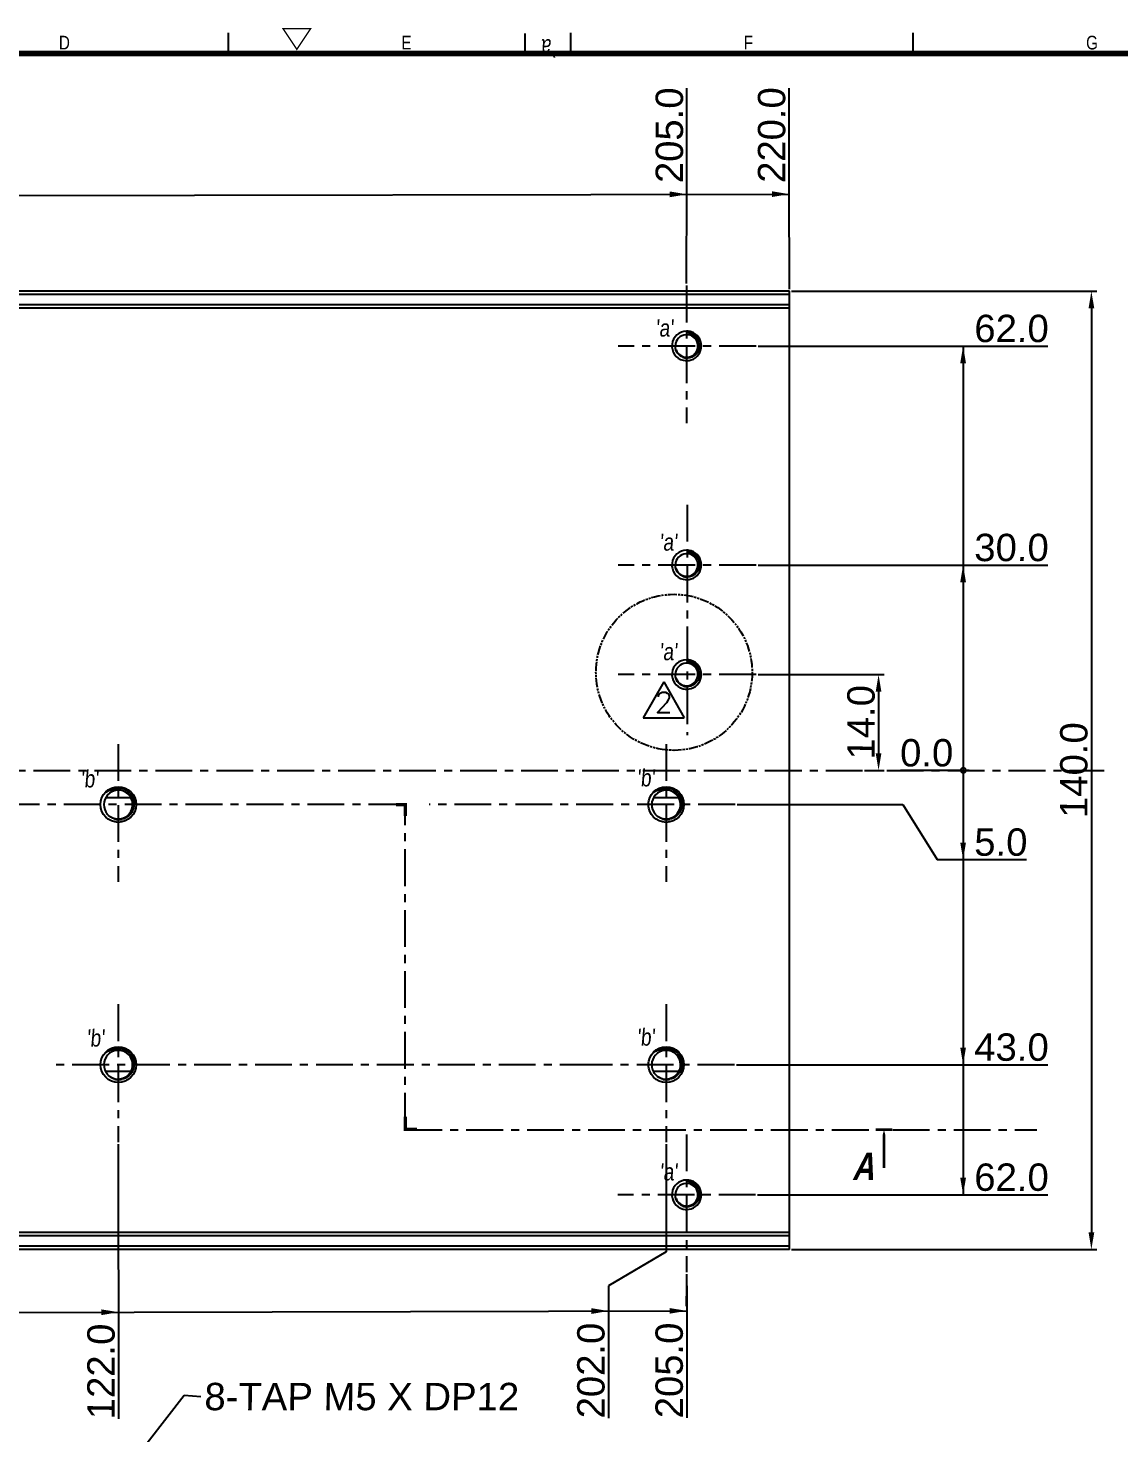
# Model space of a CAD drawing. Extents: x -425 to 6552, y -3049 to 3105.
# Drawn here: x 501.5 to 660.8, y -2845.7 to -2640.4 of the extents above; entities that cross this region are included whole.
import ezdxf
from ezdxf.enums import TextEntityAlignment as Align

# ---------------------------------------------------------------- set-up
doc = ezdxf.new("R2010")
doc.units = 0
doc.header["$PDMODE"] = 3
doc.header["$PDSIZE"] = 1.5
doc.linetypes.add('CENTER', pattern=[17.8, 10.75, -2.35, 2.35, -2.35])
doc.linetypes.add('PHANTOM', pattern=[0.8, 0.45, -0.05, 0.1, -0.05, 0.1, -0.05])
doc.layers.get('0').update_dxf_attribs({"linetype": 'CONTINUOUS'})
doc.layers.get('DEFPOINTS').update_dxf_attribs({"linetype": 'CONTINUOUS'})
for name, color, linetype in [('3', 112, 'CENTER'), ('CV', 6, 'CONTINUOUS'), ('DIM', 1, 'CONTINUOUS')]:
    doc.layers.add(name, color=color, linetype=linetype)
doc.styles.add('N', font='arialbi.ttf', dxfattribs={"width": 0.8, "oblique": 5})
doc.styles.add('OMI-1', font='arial.ttf', dxfattribs={"oblique": 1})
doc.styles.add('SIM', font='simplex')
doc.styles.get("Standard").update_dxf_attribs({"font": 'gulim.ttc', "width": 0.8, "height": 2})
doc.dimstyles.new('1', dxfattribs={"dimtxt": 4, "dimasz": 2.5, "dimexe": 0.8, "dimexo": 0.3, "dimgap": 0.5, "dimtad": 1, "dimtoh": 1, "dimdec": 1, "dimzin": 0, "dimtxsty": 'OMI-1', "dimcen": 0, "dimclrd": 256, "dimclre": 256, "dimclrt": 256, "dimazin": 3, "dimtfac": 0.8, "dimtdec": 1, "dimtix": 1, "dimtmove": 0, "dimatfit": 3, "dimtolj": 1, "dimtzin": 0})

# ---------------------------------------------------------------- blocks, each defined once
blk = doc.blocks.new('*D8770')
at = {"layer": 'DEFPOINTS', "color": 0}
for p in [(636.98, -2748.87), (639.24, -2748.87), (655.85, -2748.87)]:
    blk.add_point(p, dxfattribs=at)
at = {"layer": 'DIM'}
blk.add_line((638.94, -2748.87), (628.91, -2748.87), dxfattribs=at)
at = {"layer": 'DIM', "insert": (632.7, -2746.33), "char_height": 4, "attachment_point": 5, "style": 'OMI-1'}
blk.add_mtext('\\A1;0.0', dxfattribs=at)
blk = doc.blocks.new('*D8779')
at = {"layer": 'DEFPOINTS', "color": 0}
for p in [(597.72, -2663.52), (597.68, -2678.06), (392.68, -2748.87)]:
    blk.add_point(p, dxfattribs=at)
at = {"layer": 'DIM'}
for p, q in [((597.72, -2668.52), (597.72, -2649.23)), ((597.68, -2673.06), (597.72, -2668.52)), ((597.68, -2677.76), (597.68, -2673.06))]:
    blk.add_line(p, q, dxfattribs=at)
at = {"layer": 'DIM', "insert": (595.18, -2656.13), "char_height": 4, "attachment_point": 5, "rotation": 90, "style": 'OMI-1'}
blk.add_mtext('\\A1;205.0', dxfattribs=at)
blk = doc.blocks.new('*D8780')
at = {"layer": 'DEFPOINTS', "color": 0}
for p in [(612.65, -2663.5), (612.68, -2678.87), (392.68, -2748.87)]:
    blk.add_point(p, dxfattribs=at)
at = {"layer": 'DIM'}
for p, q in [((612.65, -2668.5), (612.65, -2649.21)), ((612.68, -2673.5), (612.65, -2668.5)), ((612.68, -2678.57), (612.68, -2673.5))]:
    blk.add_line(p, q, dxfattribs=at)
at = {"layer": 'DIM', "insert": (610.11, -2656.1), "char_height": 4, "attachment_point": 5, "rotation": 90, "style": 'OMI-1'}
blk.add_mtext('\\A1;220.0', dxfattribs=at)
blk = doc.blocks.new('*D8781')
at = {"layer": 'DEFPOINTS', "color": 0}
for p in [(607.81, -2686.89), (639.25, -2686.89), (392.68, -2748.87)]:
    blk.add_point(p, dxfattribs=at)
at = {"layer": 'DIM'}
blk.add_line((608.11, -2686.89), (650.43, -2686.89), dxfattribs=at)
at = {"layer": 'DIM', "insert": (645.09, -2684.34), "char_height": 4, "attachment_point": 5, "style": 'OMI-1'}
blk.add_mtext('\\A1;62.0', dxfattribs=at)
blk = doc.blocks.new('*D8782')
at = {"layer": 'DEFPOINTS', "color": 0}
for p in [(607.81, -2718.89), (639.25, -2718.89), (392.68, -2748.87)]:
    blk.add_point(p, dxfattribs=at)
at = {"layer": 'DIM'}
blk.add_line((608.11, -2718.89), (650.43, -2718.89), dxfattribs=at)
at = {"layer": 'DIM', "insert": (645.09, -2716.34), "char_height": 4, "attachment_point": 5, "style": 'OMI-1'}
blk.add_mtext('\\A1;30.0', dxfattribs=at)
blk = doc.blocks.new('*D8783')
at = {"layer": 'DEFPOINTS', "color": 0}
for p in [(392.68, -2748.87), (604.74, -2753.87), (639.25, -2761.92)]:
    blk.add_point(p, dxfattribs=at)
at = {"layer": 'DIM'}
for p, q in [((605.04, -2753.87), (629.25, -2753.87)), ((629.25, -2753.87), (634.25, -2761.92)), ((634.25, -2761.92), (647.32, -2761.92))]:
    blk.add_line(p, q, dxfattribs=at)
at = {"layer": 'DIM', "insert": (643.53, -2759.38), "char_height": 4, "attachment_point": 5, "style": 'OMI-1'}
blk.add_mtext('\\A1;5.0', dxfattribs=at)
blk = doc.blocks.new('*D8784')
at = {"layer": 'DEFPOINTS', "color": 0}
for p in [(392.68, -2748.87), (604.66, -2791.87), (639.25, -2791.87)]:
    blk.add_point(p, dxfattribs=at)
at = {"layer": 'DIM'}
blk.add_line((604.96, -2791.87), (650.43, -2791.87), dxfattribs=at)
at = {"layer": 'DIM', "insert": (645.09, -2789.33), "char_height": 4, "attachment_point": 5, "style": 'OMI-1'}
blk.add_mtext('\\A1;43.0', dxfattribs=at)
blk = doc.blocks.new('*D8785')
at = {"layer": 'DEFPOINTS', "color": 0}
for p in [(392.68, -2748.87), (607.74, -2810.87), (639.25, -2810.87)]:
    blk.add_point(p, dxfattribs=at)
at = {"layer": 'DIM'}
blk.add_line((608.04, -2810.87), (650.43, -2810.87), dxfattribs=at)
at = {"layer": 'DIM', "insert": (645.09, -2808.33), "char_height": 4, "attachment_point": 5, "style": 'OMI-1'}
blk.add_mtext('\\A1;62.0', dxfattribs=at)
blk = doc.blocks.new('*D8788')
at = {"layer": 'DEFPOINTS', "color": 0}
for p in [(392.68, -2748.87), (514.68, -2803.17), (514.72, -2829.32)]:
    blk.add_point(p, dxfattribs=at)
at = {"layer": 'DIM'}
for p, q in [((514.68, -2803.47), (514.68, -2819.32)), ((514.68, -2819.32), (514.72, -2824.32)), ((514.72, -2824.32), (514.72, -2843.61))]:
    blk.add_line(p, q, dxfattribs=at)
at = {"layer": 'DIM', "insert": (512.18, -2836.72), "char_height": 4, "attachment_point": 5, "rotation": 90, "style": 'OMI-1'}
blk.add_mtext('\\A1;122.0', dxfattribs=at)
blk = doc.blocks.new('*D8789')
at = {"layer": 'DEFPOINTS', "color": 0}
for p in [(392.68, -2748.87), (597.68, -2822.17), (597.69, -2829.18)]:
    blk.add_point(p, dxfattribs=at)
at = {"layer": 'DIM'}
for p, q in [((597.68, -2822.47), (597.68, -2827.17)), ((597.68, -2827.17), (597.69, -2824.18)), ((597.69, -2824.18), (597.69, -2843.47))]:
    blk.add_line(p, q, dxfattribs=at)
at = {"layer": 'DIM', "insert": (595.15, -2836.57), "char_height": 4, "attachment_point": 5, "rotation": 90, "style": 'OMI-1'}
blk.add_mtext('\\A1;205.0', dxfattribs=at)
blk = doc.blocks.new('*D8790')
at = {"layer": 'DEFPOINTS', "color": 0}
for p in [(392.68, -2748.87), (594.68, -2803.17), (586.27, -2829.2)]:
    blk.add_point(p, dxfattribs=at)
at = {"layer": 'DIM'}
for p, q in [((594.68, -2803.47), (594.68, -2819.2)), ((594.68, -2819.2), (586.27, -2824.2)), ((586.27, -2824.2), (586.27, -2843.49))]:
    blk.add_line(p, q, dxfattribs=at)
at = {"layer": 'DIM', "insert": (583.72, -2836.59), "char_height": 4, "attachment_point": 5, "rotation": 90, "style": 'OMI-1'}
blk.add_mtext('\\A1;202.0', dxfattribs=at)
blk = doc.blocks.new('*D8835')
at = {"layer": 'DEFPOINTS', "color": 0}
for p in [(612.68, -2678.87), (612.68, -2818.87), (656.78, -2818.87)]:
    blk.add_point(p, dxfattribs=at)
at = {"layer": 'DIM'}
for p, q in [((612.98, -2678.87), (657.58, -2678.87)), ((656.78, -2681.37), (656.78, -2816.37)), ((612.98, -2818.87), (657.58, -2818.87))]:
    blk.add_line(p, q, dxfattribs=at)
for points in [[(657.2, -2681.37), (656.37, -2681.37), (656.78, -2678.87)], [(656.37, -2816.37), (657.2, -2816.37), (656.78, -2818.87)]]:
    blk.add_solid(points, dxfattribs=at)
at = {"layer": 'DIM', "insert": (654.24, -2748.87), "char_height": 4, "attachment_point": 5, "rotation": 90, "style": 'OMI-1'}
blk.add_mtext('\\A1;140.0', dxfattribs=at)
blk = doc.blocks.new('*D8836')
at = {"layer": 'DEFPOINTS', "color": 0}
for p in [(607.81, -2734.89), (623.34, -2748.87), (625.7, -2748.87)]:
    blk.add_point(p, dxfattribs=at)
at = {"layer": 'DIM'}
for p, q in [((608.11, -2734.89), (626.5, -2734.89)), ((625.7, -2737.39), (625.7, -2746.37)), ((623.64, -2748.87), (626.5, -2748.87))]:
    blk.add_line(p, q, dxfattribs=at)
for points in [[(626.12, -2737.39), (625.29, -2737.39), (625.7, -2734.89)], [(625.29, -2746.37), (626.12, -2746.37), (625.7, -2748.87)]]:
    blk.add_solid(points, dxfattribs=at)
at = {"layer": 'DIM', "insert": (623.16, -2741.88), "char_height": 4, "attachment_point": 5, "rotation": 90, "style": 'OMI-1'}
blk.add_mtext('\\A1;14.0', dxfattribs=at)

msp = doc.modelspace()

# ---------------------------------------------------------------- linework, layer by layer
for p, q in [((530.76, -2644.14), (530.76, -2641.14)), ((574.03, -2641.21), (574.03, -2642.96)), ((580.76, -2644.14), (580.76, -2641.14)), ((630.76, -2644.14), (630.76, -2641.14)), ((574.03, -2642.96), (574.03, -2644.46)), ((594.34, -2735.93), (591.34, -2741.18)), ((594.34, -2735.93), (597.34, -2741.18)), ((591.34, -2741.18), (597.34, -2741.18))]:
    msp.add_line(p, q)
at = {"color": 7, "linetype": 'CONTINUOUS'}
for p, q in [((612.68, -2678.87), (392.68, -2678.87)), ((612.68, -2679.37), (392.68, -2679.37)), ((612.68, -2818.87), (612.68, -2678.87)), ((612.68, -2680.87), (392.68, -2680.87)), ((612.68, -2681.37), (392.68, -2681.37)), ((516.52, -2752.87), (512.83, -2752.87)), ((596.52, -2752.87), (592.83, -2752.87)), ((516.52, -2792.87), (512.88, -2792.87)), ((596.52, -2792.87), (592.88, -2792.87)), ((612.68, -2816.37), (392.68, -2816.37)), ((612.68, -2816.87), (392.68, -2816.87)), ((612.68, -2818.37), (392.68, -2818.37)), ((612.68, -2818.87), (392.68, -2818.87))]:
    msp.add_line(p, q, dxfattribs=at)
for points, const_width in [([(540.76, -2643.54), (542.76, -2640.54), (538.76, -2640.54)], 0.2), ([(880.76, -2644.14), (330.76, -2644.14), (330.76, -3024.14), (880.76, -3024.14)], 0.8)]:
    msp.add_lwpolyline(points, close=True, dxfattribs=dict(const_width=const_width))
for centre in [(514.68, -2753.87), (594.68, -2753.87), (514.68, -2791.87), (594.68, -2791.87)]:
    msp.add_circle(centre, 2.6, dxfattribs=at)
for centre, radius, start, end in [((597.68, -2686.87), 2.15, 89.9989, 256.5554), ((597.68, -2686.87), 1.65, 200.2103, 178.9341), ((597.68, -2686.89), 2.17, 72.0327, 89.935), ((597.68, -2686.87), 2.15, 288.0275, 71.9677), ((597.75, -2686.89), 1.75, 249.7282, 267.6943), ((597.68, -2686.86), 2.16, 256.5723, 287.9625), ((597.68, -2718.87), 2.15, 89.9989, 256.5554), ((597.68, -2718.89), 2.17, 72.0327, 89.935), ((597.68, -2718.87), 2.15, 288.0275, 71.9677), ((597.68, -2718.87), 1.65, 196.8221, 178.9341), ((597.75, -2718.89), 1.75, 249.9657, 267.6946), ((597.68, -2718.86), 2.16, 256.5723, 287.9625), ((597.68, -2734.87), 2.15, 89.9989, 256.5554), ((597.68, -2734.87), 1.65, 196.8221, 178.9341), ((597.68, -2734.89), 2.17, 72.0327, 89.935), ((597.68, -2734.87), 2.15, 288.0275, 71.9677), ((597.75, -2734.89), 1.75, 249.9657, 267.6946), ((597.68, -2734.86), 2.16, 256.5723, 287.9625), ((514.68, -2753.87), 2.1, 236.0938, 211.077), ((514.6, -2753.87), 2.44, 75.0696, 88.06), ((514.61, -2753.83), 2.39, 42.2052, 75.1221), ((594.68, -2753.87), 2.1, 236.0938, 211.077), ((594.6, -2753.87), 2.44, 75.0696, 88.06), ((594.61, -2753.83), 2.39, 42.2052, 75.1221), ((514.76, -2753.87), 2.19, 254.885, 261.3387), ((514.76, -2753.89), 2.17, 261.331, 267.8673), ((514.76, -2753.85), 2.2, 267.949, 281.4314), ((594.76, -2753.87), 2.19, 254.885, 261.3387), ((594.76, -2753.89), 2.17, 261.331, 267.8673), ((594.76, -2753.85), 2.2, 267.949, 281.4314), ((514.68, -2791.87), 2.1, 236.0938, 211.077), ((514.6, -2791.87), 2.44, 75.0696, 88.06), ((514.61, -2791.83), 2.39, 42.2052, 75.1221), ((594.68, -2791.87), 2.1, 236.0938, 211.077), ((594.6, -2791.87), 2.44, 75.0696, 88.06), ((594.61, -2791.83), 2.39, 42.2052, 75.1221), ((514.76, -2791.87), 2.19, 254.885, 261.3387), ((514.76, -2791.89), 2.17, 261.331, 267.8673), ((514.76, -2791.85), 2.2, 267.949, 281.4314), ((594.76, -2791.87), 2.19, 254.885, 261.3387), ((594.76, -2791.89), 2.17, 261.331, 267.8673), ((594.76, -2791.85), 2.2, 267.949, 281.4314), ((597.68, -2810.87), 2.15, 89.9989, 256.5554), ((597.68, -2810.87), 1.65, 200.2103, 178.9341), ((597.68, -2810.89), 2.17, 72.0327, 89.935), ((597.68, -2810.87), 2.15, 288.0275, 71.9677), ((597.75, -2810.89), 1.75, 249.7282, 267.6943), ((597.68, -2810.86), 2.16, 256.5723, 287.9625)]:
    msp.add_arc(centre, radius, start, end, dxfattribs=at)
for points, knots in [([(597.68, -2684.81), (597.81, -2684.81), (598.07, -2684.89), (598.42, -2685.07), (598.77, -2685.25), (598.97, -2685.43), (599.06, -2685.52)], [0, 0, 0, 0, 0.246732, 0.499189, 0.750482, 1, 1, 1, 1]), ([(598.33, -2685.15), (598.29, -2685.13), (598.13, -2685.05), (597.98, -2684.96), (597.86, -2684.91)], [0, 0, 0, 0, 0.254935, 1, 1, 1, 1]), ([(599.15, -2686.13), (599.12, -2686.03), (599.03, -2685.83), (598.85, -2685.55), (598.61, -2685.32), (598.43, -2685.21), (598.33, -2685.15)], [0, 0, 0, 0, 0.249411, 0.499856, 0.74968, 1, 1, 1, 1]), ([(599.06, -2685.52), (599.21, -2685.69), (599.44, -2686.06), (599.54, -2686.49), (599.55, -2686.71)], [0, 0, 0, 0, 0.501124, 1, 1, 1, 1]), ([(597.14, -2688.53), (596.97, -2688.47), (596.65, -2688.29), (596.28, -2687.88), (596.05, -2687.39), (596.02, -2687.02), (596.03, -2686.84)], [0, 0, 0, 0, 0.250066, 0.500087, 0.750036, 1, 1, 1, 1]), ([(599.55, -2686.71), (599.56, -2686.91), (599.52, -2687.31), (599.27, -2687.85), (598.85, -2688.29), (598.5, -2688.48), (598.31, -2688.55)], [0, 0, 0, 0, 0.250072, 0.500005, 0.749969, 1, 1, 1, 1]), ([(597.68, -2716.81), (597.81, -2716.81), (598.07, -2716.89), (598.42, -2717.07), (598.78, -2717.26), (598.98, -2717.44), (599.07, -2717.53)], [0, 0, 0, 0, 0.246751, 0.499233, 0.750512, 1, 1, 1, 1]), ([(598.33, -2717.15), (598.29, -2717.13), (598.13, -2717.05), (597.98, -2716.96), (597.86, -2716.91)], [0, 0, 0, 0, 0.254936, 1, 1, 1, 1]), ([(599.15, -2718.13), (599.12, -2718.03), (599.03, -2717.83), (598.85, -2717.55), (598.61, -2717.32), (598.43, -2717.21), (598.33, -2717.15)], [0, 0, 0, 0, 0.249413, 0.499858, 0.749679, 1, 1, 1, 1]), ([(597.15, -2720.53), (596.98, -2720.47), (596.66, -2720.29), (596.28, -2719.89), (596.06, -2719.39), (596.02, -2719.02), (596.03, -2718.84)], [0, 0, 0, 0, 0.250012, 0.50001, 0.749984, 1, 1, 1, 1]), ([(599.55, -2718.74), (599.56, -2718.94), (599.51, -2719.34), (599.25, -2719.88), (598.84, -2720.31), (598.48, -2720.49), (598.3, -2720.55)], [0, 0, 0, 0, 0.250113, 0.500069, 0.750037, 1, 1, 1, 1]), ([(599.07, -2717.53), (599.21, -2717.7), (599.45, -2718.08), (599.54, -2718.52), (599.55, -2718.74)], [0, 0, 0, 0, 0.501114, 1, 1, 1, 1]), ([(597.68, -2732.81), (597.81, -2732.81), (598.07, -2732.89), (598.42, -2733.07), (598.78, -2733.26), (598.98, -2733.44), (599.07, -2733.53)], [0, 0, 0, 0, 0.246751, 0.499233, 0.750512, 1, 1, 1, 1]), ([(598.33, -2733.15), (598.29, -2733.13), (598.13, -2733.05), (597.98, -2732.96), (597.86, -2732.91)], [0, 0, 0, 0, 0.254936, 1, 1, 1, 1]), ([(599.15, -2734.13), (599.12, -2734.03), (599.03, -2733.83), (598.85, -2733.55), (598.61, -2733.32), (598.43, -2733.21), (598.33, -2733.15)], [0, 0, 0, 0, 0.249413, 0.499858, 0.749679, 1, 1, 1, 1]), ([(599.07, -2733.53), (599.21, -2733.7), (599.45, -2734.08), (599.54, -2734.52), (599.55, -2734.74)], [0, 0, 0, 0, 0.501114, 1, 1, 1, 1]), ([(597.15, -2736.53), (596.98, -2736.47), (596.66, -2736.29), (596.28, -2735.89), (596.06, -2735.39), (596.02, -2735.02), (596.03, -2734.84)], [0, 0, 0, 0, 0.250012, 0.50001, 0.749984, 1, 1, 1, 1]), ([(599.55, -2734.74), (599.56, -2734.94), (599.51, -2735.34), (599.25, -2735.88), (598.84, -2736.31), (598.48, -2736.49), (598.3, -2736.55)], [0, 0, 0, 0, 0.250113, 0.500069, 0.750037, 1, 1, 1, 1]), ([(512.91, -2752.11), (513.14, -2751.89), (513.7, -2751.53), (514.36, -2751.43), (514.68, -2751.44)], [0, 0, 0, 0, 0.500073, 1, 1, 1, 1]), ([(512.91, -2752.11), (513.08, -2751.97), (513.47, -2751.74), (513.91, -2751.63), (514.13, -2751.6)], [0, 0, 0, 0, 0.499971, 1, 1, 1, 1]), ([(514.13, -2751.6), (514.33, -2751.58), (514.76, -2751.59), (515.17, -2751.72), (515.35, -2751.81)], [0, 0, 0, 0, 0.499881, 1, 1, 1, 1]), ([(592.91, -2752.11), (593.14, -2751.89), (593.7, -2751.53), (594.36, -2751.43), (594.68, -2751.44)], [0, 0, 0, 0, 0.500073, 1, 1, 1, 1]), ([(592.91, -2752.11), (593.08, -2751.97), (593.47, -2751.74), (593.91, -2751.63), (594.13, -2751.6)], [0, 0, 0, 0, 0.499971, 1, 1, 1, 1]), ([(594.13, -2751.6), (594.33, -2751.58), (594.76, -2751.59), (595.17, -2751.72), (595.35, -2751.81)], [0, 0, 0, 0, 0.499881, 1, 1, 1, 1]), ([(516.38, -2752.22), (516.65, -2752.52), (517.04, -2753.26), (516.99, -2754.5), (516.33, -2755.55), (515.58, -2755.94), (515.19, -2756.01)], [0, 0, 0, 0, 0.250102, 0.50012, 0.750061, 1, 1, 1, 1]), ([(596.38, -2752.22), (596.65, -2752.52), (597.04, -2753.26), (596.99, -2754.5), (596.33, -2755.55), (595.58, -2755.94), (595.19, -2756.01)], [0, 0, 0, 0, 0.250102, 0.50012, 0.750061, 1, 1, 1, 1]), ([(514.19, -2755.98), (513.92, -2755.91), (513.39, -2755.65), (513.02, -2755.21), (512.88, -2754.96)], [0, 0, 0, 0, 0.500105, 1, 1, 1, 1]), ([(594.19, -2755.98), (593.92, -2755.91), (593.39, -2755.65), (593.02, -2755.21), (592.88, -2754.96)], [0, 0, 0, 0, 0.500105, 1, 1, 1, 1]), ([(512.91, -2790.11), (513.14, -2789.89), (513.7, -2789.53), (514.36, -2789.43), (514.68, -2789.44)], [0, 0, 0, 0, 0.500073, 1, 1, 1, 1]), ([(512.91, -2790.11), (513.08, -2789.97), (513.47, -2789.74), (513.91, -2789.63), (514.13, -2789.6)], [0, 0, 0, 0, 0.499971, 1, 1, 1, 1]), ([(514.13, -2789.6), (514.33, -2789.58), (514.76, -2789.59), (515.17, -2789.72), (515.35, -2789.81)], [0, 0, 0, 0, 0.499881, 1, 1, 1, 1]), ([(516.38, -2790.22), (516.65, -2790.52), (517.04, -2791.26), (516.99, -2792.5), (516.33, -2793.55), (515.58, -2793.94), (515.19, -2794.01)], [0, 0, 0, 0, 0.250102, 0.50012, 0.750061, 1, 1, 1, 1]), ([(592.91, -2790.11), (593.14, -2789.89), (593.7, -2789.53), (594.36, -2789.43), (594.68, -2789.44)], [0, 0, 0, 0, 0.500073, 1, 1, 1, 1]), ([(592.91, -2790.11), (593.08, -2789.97), (593.47, -2789.74), (593.91, -2789.63), (594.13, -2789.6)], [0, 0, 0, 0, 0.499971, 1, 1, 1, 1]), ([(594.13, -2789.6), (594.33, -2789.58), (594.76, -2789.59), (595.17, -2789.72), (595.35, -2789.81)], [0, 0, 0, 0, 0.499881, 1, 1, 1, 1]), ([(596.38, -2790.22), (596.65, -2790.52), (597.04, -2791.26), (596.99, -2792.5), (596.33, -2793.55), (595.58, -2793.94), (595.19, -2794.01)], [0, 0, 0, 0, 0.250102, 0.50012, 0.750061, 1, 1, 1, 1]), ([(514.19, -2793.98), (513.92, -2793.91), (513.39, -2793.65), (513.02, -2793.21), (512.88, -2792.96)], [0, 0, 0, 0, 0.500105, 1, 1, 1, 1]), ([(594.19, -2793.98), (593.92, -2793.91), (593.39, -2793.65), (593.02, -2793.21), (592.88, -2792.96)], [0, 0, 0, 0, 0.500105, 1, 1, 1, 1]), ([(597.68, -2808.81), (597.81, -2808.81), (598.07, -2808.89), (598.42, -2809.07), (598.77, -2809.25), (598.97, -2809.43), (599.06, -2809.52)], [0, 0, 0, 0, 0.246732, 0.499189, 0.750482, 1, 1, 1, 1]), ([(598.33, -2809.15), (598.29, -2809.13), (598.13, -2809.05), (597.98, -2808.96), (597.86, -2808.91)], [0, 0, 0, 0, 0.254935, 1, 1, 1, 1]), ([(599.15, -2810.13), (599.12, -2810.03), (599.03, -2809.83), (598.85, -2809.55), (598.61, -2809.32), (598.43, -2809.21), (598.33, -2809.15)], [0, 0, 0, 0, 0.249411, 0.499856, 0.74968, 1, 1, 1, 1]), ([(597.14, -2812.53), (596.97, -2812.47), (596.65, -2812.29), (596.28, -2811.88), (596.05, -2811.39), (596.02, -2811.02), (596.03, -2810.84)], [0, 0, 0, 0, 0.250066, 0.500087, 0.750036, 1, 1, 1, 1]), ([(599.55, -2810.71), (599.56, -2810.91), (599.52, -2811.31), (599.27, -2811.85), (598.85, -2812.29), (598.5, -2812.48), (598.31, -2812.55)], [0, 0, 0, 0, 0.250072, 0.500005, 0.749969, 1, 1, 1, 1]), ([(599.06, -2809.52), (599.21, -2809.69), (599.44, -2810.06), (599.54, -2810.49), (599.55, -2810.71)], [0, 0, 0, 0, 0.501124, 1, 1, 1, 1])]:
    msp.add_open_spline(points, degree=3, knots=knots, dxfattribs=at)
for points in [[(597.86, -2684.91), (597.8, -2684.88), (597.74, -2684.85), (597.68, -2684.83)], [(598.31, -2688.55), (598.11, -2688.61), (597.89, -2688.64), (597.68, -2688.64)], [(597.86, -2716.91), (597.8, -2716.88), (597.74, -2716.85), (597.68, -2716.83)], [(598.3, -2720.55), (598.1, -2720.61), (597.89, -2720.64), (597.68, -2720.64)], [(597.86, -2732.91), (597.8, -2732.88), (597.74, -2732.85), (597.68, -2732.83)], [(598.3, -2736.55), (598.1, -2736.61), (597.89, -2736.64), (597.68, -2736.64)], [(515.35, -2751.81), (515.5, -2751.89), (515.64, -2751.97), (515.76, -2752.07)], [(595.35, -2751.81), (595.5, -2751.89), (595.64, -2751.97), (595.76, -2752.07)], [(515.35, -2789.81), (515.5, -2789.89), (515.64, -2789.97), (515.76, -2790.07)], [(595.35, -2789.81), (595.5, -2789.89), (595.64, -2789.97), (595.76, -2790.07)], [(597.86, -2808.91), (597.8, -2808.88), (597.74, -2808.85), (597.68, -2808.83)], [(598.31, -2812.55), (598.11, -2812.61), (597.89, -2812.64), (597.68, -2812.64)]]:
    msp.add_open_spline(points, degree=3, dxfattribs=at)
at = {"layer": '3', "linetype": 'CENTER', "ltscale": 0.5}
for p, q in [((597.68, -2678.05), (597.68, -2698.17)), ((607.81, -2686.89), (587.69, -2686.89)), ((597.75, -2710.06), (597.75, -2743.74)), ((607.81, -2718.89), (587.69, -2718.89)), ((607.81, -2734.89), (587.69, -2734.89)), ((514.68, -2745.05), (514.68, -2765.17)), ((594.68, -2745.05), (594.68, -2765.17)), ((359.9, -2748.87), (658.63, -2748.87)), ((556.59, -2753.87), (472.17, -2753.87)), ((556.59, -2801.37), (556.59, -2753.87)), ((604.74, -2753.87), (560.09, -2753.87)), ((514.68, -2783.05), (514.68, -2803.17)), ((594.68, -2783.05), (594.68, -2803.17)), ((584.53, -2791.87), (504.62, -2791.87)), ((604.66, -2791.87), (584.53, -2791.87)), ((556.59, -2801.37), (648.83, -2801.37)), ((597.68, -2802.05), (597.68, -2822.17)), ((607.74, -2810.87), (587.62, -2810.87))]:
    msp.add_line(p, q, dxfattribs=at)
at = {"layer": 'CV', "color": 6}
for points, const_width in [([(555.25, -2753.87), (556.59, -2753.87), (556.59, -2755.56)], 0.5), ([(556.59, -2799.45), (556.59, -2801.3), (558.31, -2801.3)], 0.5), ([(627.7, -2801.37), (625.3, -2801.37)], 0.4)]:
    msp.add_lwpolyline(points, dxfattribs=dict(at, const_width=const_width))
msp.add_lwpolyline([(626.5, -2801.37, 0, 1.6, 0), (626.5, -2804.57, 0.4, 0.4, 0), (626.5, -2806.97, 0.4, 0.4, 0)], format="xyseb", dxfattribs=at)
at = {"layer": 'DIM'}
for p, q in [((392.68, -2665.07), (612.65, -2664.68)), ((638.05, -2686.89), (638.05, -2810.87)), ((392.68, -2828.33), (597.68, -2827.83))]:
    msp.add_line(p, q, dxfattribs=at)
at = {"layer": 'DIM', "const_width": 0.25}
msp.add_lwpolyline([(637.7, -2748.87, 1), (638.45, -2748.87, 1)], format="xyb", close=True, dxfattribs=at)
at = {"layer": 'DIM', "color": 2, "linetype": 'PHANTOM', "ltscale": 3}
msp.add_circle((595.84, -2734.55), 11.4, dxfattribs=at)
at = {"layer": 'DIM'}
for points in [[(595.22, -2665.14), (595.22, -2664.31), (597.72, -2664.72)], [(610.15, -2665.11), (610.15, -2664.28), (612.65, -2664.7)], [(638.47, -2689.39), (637.63, -2689.39), (638.05, -2686.89)], [(638.47, -2721.39), (637.63, -2721.39), (638.05, -2718.89)], [(637.63, -2759.42), (638.47, -2759.42), (638.05, -2761.92)], [(637.63, -2789.37), (638.47, -2789.37), (638.05, -2791.87)], [(637.63, -2808.37), (638.47, -2808.37), (638.05, -2810.87)], [(512.22, -2828.45), (512.22, -2827.62), (514.72, -2828.03)], [(583.77, -2828.28), (583.77, -2827.44), (586.27, -2827.86)], [(595.18, -2828.25), (595.18, -2827.42), (597.68, -2827.83)]]:
    msp.add_solid(points, dxfattribs=at)

# ---------------------------------------------------------------- texts
at = {"width": 0.85}
for s, p in [('D', (506.01, -2643.56)), ('E', (556.01, -2643.56)), ('F', (606.01, -2643.56)), ('G', (656.01, -2643.56))]:
    msp.add_text(s, height=2, dxfattribs=at).set_placement(p)
at = {"oblique": 5, "width": 0.8}
msp.add_text("`a'", height=2.5, rotation=180, dxfattribs=at).set_placement((578.87, -2642.06))
at = {"style": 'SIM'}
msp.add_text('2', height=3, dxfattribs=at).set_placement((594.34, -2738.93), align=Align.MIDDLE)
at = {"layer": 'CV', "color": 6, "style": 'OMI-1', "oblique": 5, "width": 0.8}
for s, p in [("'a'", (594.42, -2684.27)), ("'a'", (594.99, -2715.55)), ("'a'", (594.99, -2731.55)), ("'b'", (510.46, -2750.07)), ("'b'", (591.7, -2749.92)), ("'b'", (511.33, -2787.93)), ("'b'", (591.7, -2787.79)), ("'a'", (595.02, -2807.55))]:
    msp.add_text(s, height=2.5, dxfattribs=at).set_placement(p, align=Align.MIDDLE)
at = {"layer": 'CV', "color": 6, "insert": (623.62, -2806.71), "char_height": 4, "attachment_point": 5, "style": 'N'}
msp.add_mtext('A', dxfattribs=at)
at = {"layer": 'DIM', "insert": (527.23, -2838.35), "char_height": 4, "attachment_point": 1, "style": 'OMI-1'}
msp.add_mtext('8-TAP M5 X DP12', dxfattribs=at)

# ---------------------------------------------------------------- dimensions: what is measured, and where the dimension line sits
at = {"layer": 'DIM'}
for feature_location, offset, dtype, origin, picture, middle in [((612.68, -2678.87), (-0.03, 15.38), 1, (392.68, -2748.87), '*D8780', (610.11, -2656.1)), ((597.68, -2678.06), (0.05, 14.54), 1, (392.68, -2748.87), '*D8779', (595.18, -2656.13)), ((607.81, -2686.89), (31.44, 0), 0, (392.68, -2748.87), '*D8781', (645.09, -2684.34)), ((607.81, -2718.89), (31.44, 0), 0, (392.68, -2748.87), '*D8782', (645.09, -2716.34)), ((639.24336535, -2748.87349943), (-2.26059544, 0), 0, (655.85125454, -2748.87349943), '*D8770', (632.69678051, -2746.33120748)), ((604.74, -2753.87), (34.51, -8.05), 0, (392.68, -2748.87), '*D8783', (643.53, -2759.38)), ((604.66, -2791.87), (34.59, 0), 0, (392.68, -2748.87), '*D8784', (645.09, -2789.33)), ((607.74, -2810.87), (31.51, 0), 0, (392.68, -2748.87), '*D8785', (645.09, -2808.33)), ((514.68, -2803.17), (0.04, -26.15), 1, (392.68, -2748.87), '*D8788', (512.18, -2836.72)), ((597.68, -2822.17), (0.01, -7.01), 1, (392.68, -2748.87), '*D8789', (595.15, -2836.57)), ((594.68, -2803.17), (-8.41, -26.03), 1, (392.68, -2748.87), '*D8790', (583.72, -2836.59))]:
    dim = msp.add_ordinate_dim(feature_location=feature_location, offset=offset, dtype=dtype, origin=origin, dimstyle='1', dxfattribs=at)
    dim.commit()
    dim.dimension.update_dxf_attribs({"geometry": picture, "text_midpoint": middle})
for base, p1, p2, picture, middle in [((656.78, -2818.87), (612.68, -2678.87), (612.68, -2818.87), '*D8835', (654.24, -2748.87)), ((625.7, -2748.87), (607.81, -2734.89), (623.34, -2748.87), '*D8836', (623.16, -2741.88))]:
    dim = msp.add_linear_dim(base=base, p1=p1, p2=p2, angle=90, dimstyle='1', dxfattribs=at)
    dim.commit()
    dim.dimension.update_dxf_attribs({"geometry": picture, "text_midpoint": middle})

# ---------------------------------------------------------------- leaders
msp.add_leader([(515.02, -2852.06), (524.3, -2840.17), (526.73, -2840.35)], dimstyle='1', override={"dimgap": 0.5, "dimtad": 0}, dxfattribs=at)

doc.saveas('drawing.dxf')
